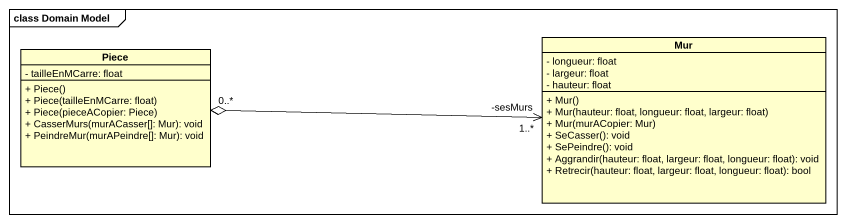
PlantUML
@startuml
mainframe class Domain Model
hide circle
hide empty members
skinparam classAttributeIconSize 0
class Mur {
  - longueur: float
  - largeur: float
  - hauteur: float
  + Mur()
  + Mur(hauteur: float, longueur: float, largeur: float)
  + Mur(murACopier: Mur)
  + SeCasser(): void
  + SePeindre(): void
  + Aggrandir(hauteur: float, largeur: float, longueur: float): void
  + Retrecir(hauteur: float, largeur: float, longueur: float): bool
}
class Piece {
  - tailleEnMCarre: float
  + Piece()
  + Piece(tailleEnMCarre: float)
  + Piece(pieceACopier: Piece)
  + CasserMurs(murACasser[]: Mur): void
  + PeindreMur(murAPeindre[]: Mur): void
}
Mur "-sesMurs\n1..*" <-left-o "0..*" Piece
@enduml
